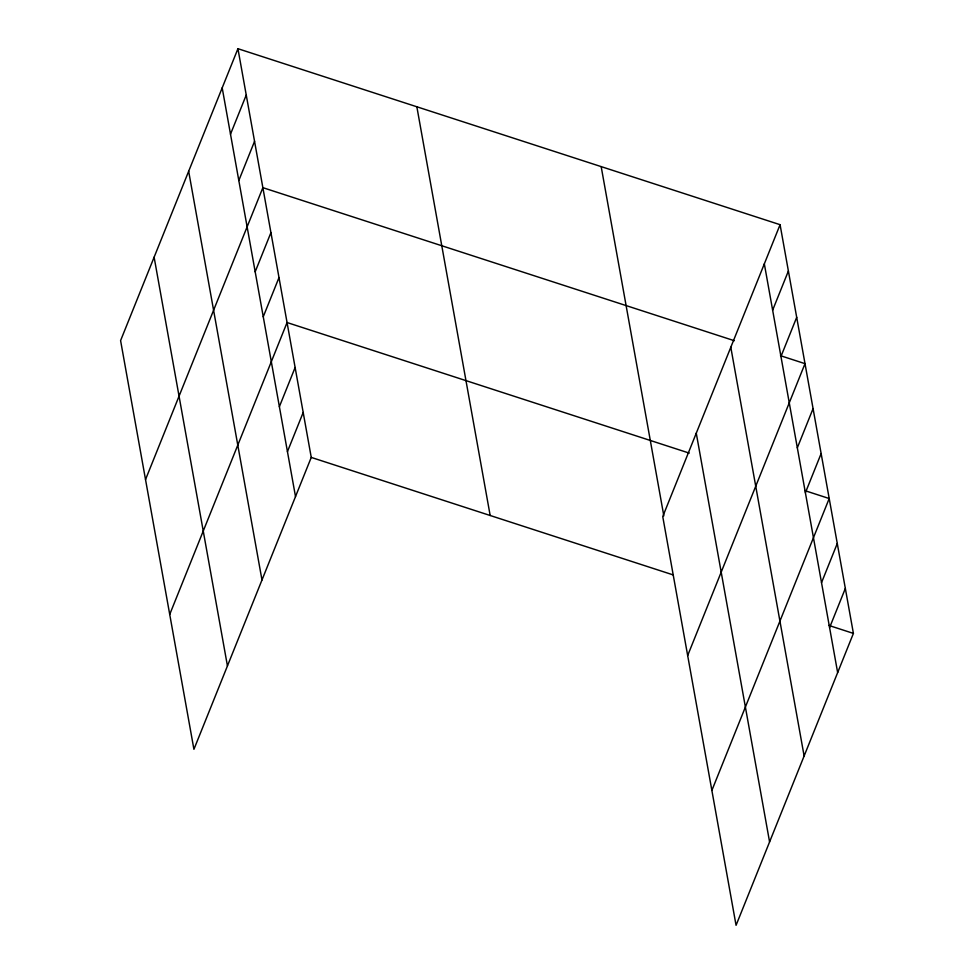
<?xml version="1.0" encoding="UTF-8"?>
<svg xmlns="http://www.w3.org/2000/svg" width="974" height="974" viewBox="0 0 974 974"><rect width="100%" height="100%" fill="white"/><g stroke="black" fill="none" stroke-linecap="round" stroke-linejoin="round"><path stroke-width="1.46" d="M237.936 48.7L120.593 340.596L193.923 749.31L311.254 457.415L237.936 48.7L780.077 224.69L853.407 633.404L736.064 925.3L662.746 516.585L780.077 224.69M230.497 134.205L246.252 95.026M238.813 180.519L254.555 141.34M145.528 479.561L262.87 187.665L734.311 340.705M255.176 271.807L270.93 232.628M263.248 316.757L279.002 277.578M169.72 614.436L287.062 322.54L689.251 453.105M279.38 406.682L295.122 367.502M287.44 451.644L303.194 412.465M772.638 310.195L788.392 271.015M780.953 356.508L796.695 317.329M687.668 655.551L805.011 363.655L780.478 355.693M797.329 447.797L813.071 408.617M805.388 492.759L821.143 453.567M711.872 790.425L829.203 498.53L804.682 490.567M821.52 582.671L837.275 543.492M829.58 627.633L845.335 588.454M311.254 457.415L673.058 574.867M828.874 625.442L853.407 633.404M764.334 263.869L837.652 672.584M730.804 347.268L804.122 755.982M696.264 433.187L769.582 841.901M601.177 166.615L663.83 515.867M416.848 106.775L490.166 515.49M222.194 87.879L295.512 496.594M188.664 171.278L261.982 579.993M154.123 257.197L227.441 665.912"/></g></svg>
